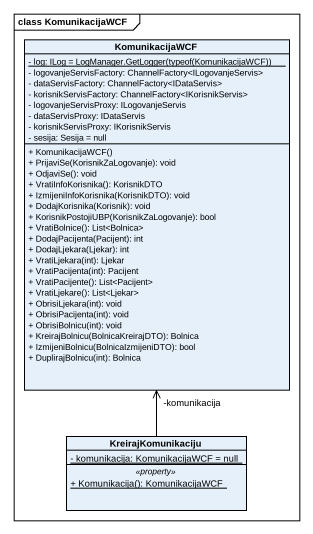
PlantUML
@startuml
mainframe class KomunikacijaWCF
hide circle
hide empty members
skinparam classAttributeIconSize 0
class KomunikacijaWCF {
  {static} {field} - log: ILog = LogManager.GetLogger(typeof(KomunikacijaWCF))
  - logovanjeServisFactory: ChannelFactory<ILogovanjeServis>
  - dataServisFactory: ChannelFactory<IDataServis>
  - korisnikServisFactory: ChannelFactory<IKorisnikServis>
  - logovanjeServisProxy: ILogovanjeServis
  - dataServisProxy: IDataServis
  - korisnikServisProxy: IKorisnikServis
  - sesija: Sesija = null
  + KomunikacijaWCF()
  + PrijaviSe(KorisnikZaLogovanje): void
  + OdjaviSe(): void
  + VratiInfoKorisnika(): KorisnikDTO
  + IzmijeniInfoKorisnika(KorisnikDTO): void
  + DodajKorisnika(Korisnik): void
  + KorisnikPostojiUBP(KorisnikZaLogovanje): bool
  + VratiBolnice(): List<Bolnica>
  + DodajPacijenta(Pacijent): int
  + DodajLjekara(Ljekar): int
  + VratiLjekara(int): Ljekar
  + VratiPacijenta(int): Pacijent
  + VratiPacijente(): List<Pacijent>
  + VratiLjekare(): List<Ljekar>
  + ObrisiLjekara(int): void
  + ObrisiPacijenta(int): void
  + ObrisiBolnicu(int): void
  + KreirajBolnicu(BolnicaKreirajDTO): Bolnica
  + IzmijeniBolnicu(BolnicaIzmijeniDTO): bool
  + DuplirajBolnicu(int): Bolnica
}
class KreirajKomunikaciju {
  {static} - komunikacija: KomunikacijaWCF = null
  .. <<property>> ..
  {static} + Komunikacija(): KomunikacijaWCF
}
KreirajKomunikaciju -up-> "-komunikacija" KomunikacijaWCF
@enduml
